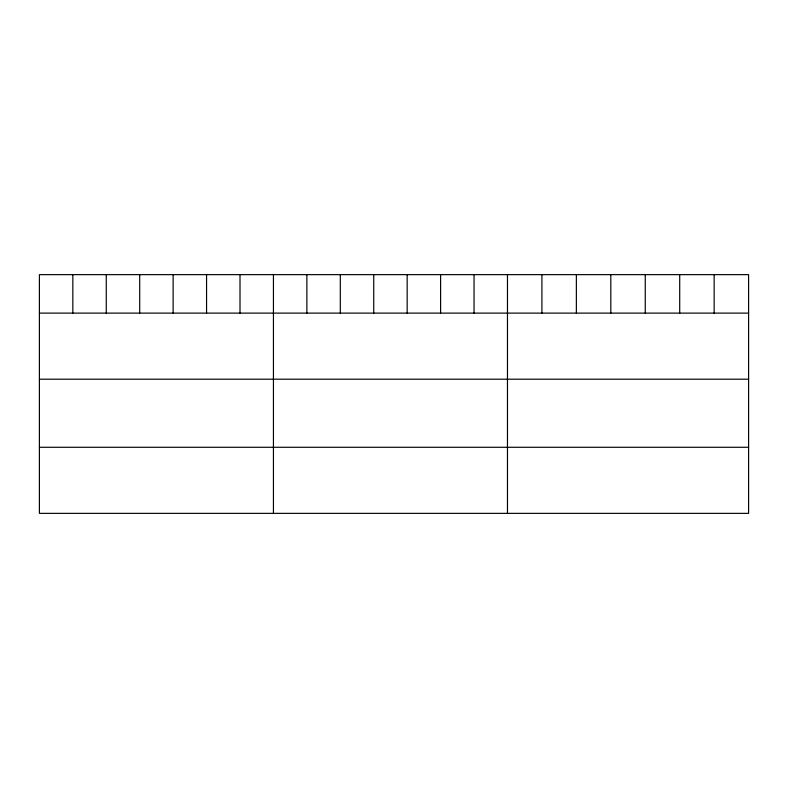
<?xml version="1.0" encoding="UTF-8"?>
<svg xmlns="http://www.w3.org/2000/svg" width="788" height="788" viewBox="0 0 788 788"><rect width="100%" height="100%" fill="white"/><g stroke="black" fill="none" stroke-linecap="round" stroke-linejoin="round"><path stroke-width="1.18" d="M748.6 313.112L748.6 513.362L39.4 513.362L39.4 274.638L748.6 274.638L748.6 313.112L39.4 313.112M39.4 379.195L748.6 379.195M39.4 447.279L748.6 447.279M714.155 274.638L714.155 313.112M679.709 274.638L679.709 313.112M645.264 274.638L645.264 313.112M610.808 274.638L610.808 313.112M576.363 274.638L576.363 313.112M541.917 274.638L541.917 313.112M507.472 274.638L507.472 513.362M474.041 274.638L474.041 313.112M440.6 274.638L440.6 313.112M407.169 274.638L407.169 313.112M373.739 274.638L373.739 313.112M340.308 274.638L340.308 313.112M306.867 274.638L306.867 313.112M273.436 274.638L273.436 513.362M240.005 274.638L240.005 313.112M206.564 274.638L206.564 313.112M173.133 274.638L173.133 313.112M139.703 274.638L139.703 313.112M106.272 274.638L106.272 313.112M72.831 274.638L72.831 313.112"/></g></svg>
